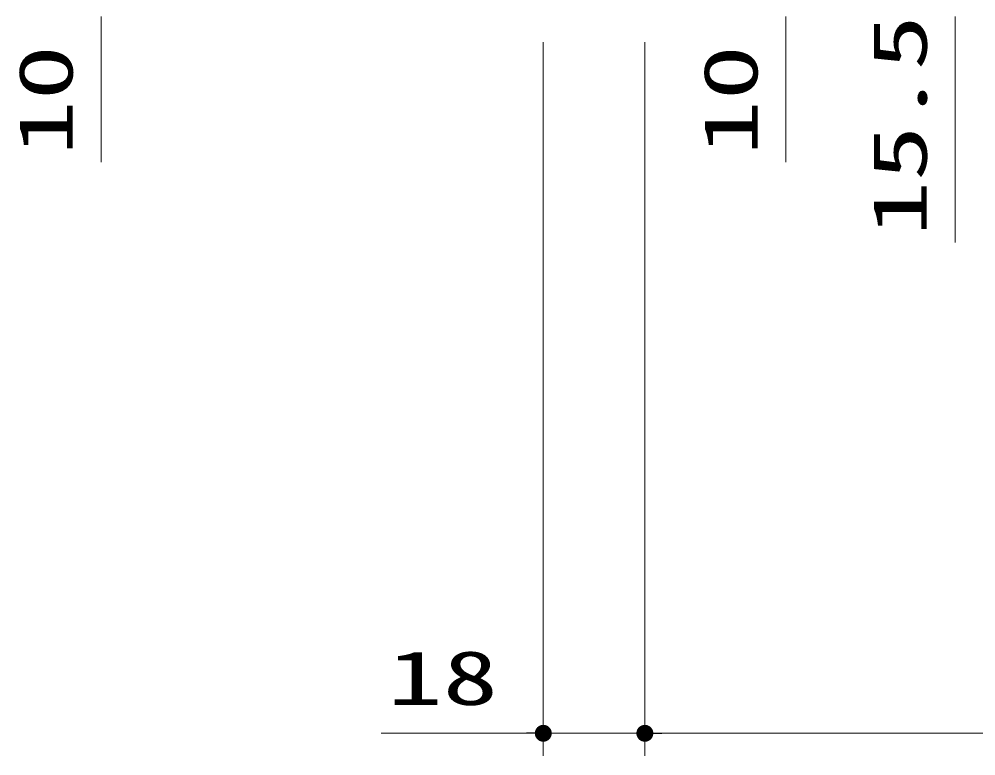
# Model space of a CAD drawing. Units: millimetres, scale not verified. Extents: x -1306 to 1306, y -607 to 607.
# Drawn here: x -1049.4 to -879.8, y -447.2 to -316.6 of the extents above; entities that cross this region are included whole.
import ezdxf
from ezdxf.enums import TextEntityAlignment as Align

# ---------------------------------------------------------------- set-up
doc = ezdxf.new("R2010")
doc.units = ezdxf.units.MM
doc.header["$LTSCALE"] = 5
doc.header["$PDMODE"] = 32
doc.header["$PDSIZE"] = 2.5
for name, color, linetype, lineweight in [('0-5_寸法線', 3, 'Continuous', 13), ('0-6_0', 3, 'Continuous', 25), ('0-7_DEFPOINTS', 7, 'Continuous', 5)]:
    doc.layers.add(name, color=color, linetype=linetype, lineweight=lineweight)
doc.styles.add('ＭＳ ゴシック', font='')
doc.styles.get('ＭＳ ゴシック').set_extended_font_data('MS Gothic')

# ---------------------------------------------------------------- blocks, each defined once
blk = doc.blocks.new('_DOT')
at = {"layer": '0-6_0'}
blk.add_line((-2.5, 0), (-5, 0), dxfattribs=at)
for points in [[(0, 0), (-2.5, 0), (-2.48, 0.313)], [(0, 0), (-2.48, -0.313), (-2.5, 0)], [(0, 0), (-2.48, 0.313), (-2.421, 0.622)], [(0, 0), (-2.421, -0.622), (-2.48, -0.313)], [(0, 0), (-2.421, 0.622), (-2.324, 0.92)], [(0, 0), (-2.324, -0.92), (-2.421, -0.622)], [(0, 0), (-2.324, 0.92), (-2.191, 1.204)], [(0, 0), (-2.191, -1.204), (-2.324, -0.92)], [(0, 0), (-2.191, 1.204), (-2.023, 1.469)], [(0, 0), (-2.023, -1.469), (-2.191, -1.204)], [(0, 0), (-2.023, 1.469), (-1.822, 1.711)], [(0, 0), (-1.822, -1.711), (-2.023, -1.469)], [(0, 0), (-1.822, 1.711), (-1.594, 1.926)], [(0, 0), (-1.594, -1.926), (-1.822, -1.711)], [(0, 0), (-1.594, 1.926), (-1.34, 2.111)], [(0, 0), (-1.34, -2.111), (-1.594, -1.926)], [(0, 0), (-1.34, 2.111), (-1.064, 2.262)], [(0, 0), (-1.064, -2.262), (-1.34, -2.111)], [(0, 0), (-1.064, 2.262), (-0.773, 2.378)], [(0, 0), (-0.773, -2.378), (-1.064, -2.262)], [(0, 0), (-0.773, 2.378), (-0.468, 2.456)], [(0, 0), (-0.468, -2.456), (-0.773, -2.378)], [(0, 0), (-0.468, 2.456), (-0.157, 2.495)], [(0, 0), (-0.157, -2.495), (-0.468, -2.456)], [(0, 0), (-0.157, 2.495), (0.157, 2.495)], [(0, 0), (0.157, -2.495), (-0.157, -2.495)], [(0, 0), (0.157, 2.495), (0.468, 2.456)], [(0, 0), (0.468, 2.456), (0.773, 2.378)], [(0, 0), (0.773, 2.378), (1.064, 2.262)], [(0, 0), (1.064, 2.262), (1.34, 2.111)], [(0, 0), (1.34, 2.111), (1.594, 1.926)], [(0, 0), (1.594, 1.926), (1.822, 1.711)], [(0, 0), (1.822, 1.711), (2.023, 1.469)], [(0, 0), (2.023, 1.469), (2.191, 1.204)], [(0, 0), (2.191, 1.204), (2.324, 0.92)], [(0, 0), (2.324, 0.92), (2.421, 0.622)], [(0, 0), (2.421, 0.622), (2.48, 0.313)], [(0, 0), (2.48, 0.313), (2.5, 0)], [(0, 0), (0.468, -2.456), (0.157, -2.495)], [(0, 0), (0.773, -2.378), (0.468, -2.456)], [(0, 0), (1.064, -2.262), (0.773, -2.378)], [(0, 0), (1.34, -2.111), (1.064, -2.262)], [(0, 0), (1.594, -1.926), (1.34, -2.111)], [(0, 0), (1.822, -1.711), (1.594, -1.926)], [(0, 0), (2.023, -1.469), (1.822, -1.711)], [(0, 0), (2.191, -1.204), (2.023, -1.469)], [(0, 0), (2.324, -0.92), (2.191, -1.204)], [(0, 0), (2.421, -0.622), (2.324, -0.92)], [(0, 0), (2.48, -0.313), (2.421, -0.622)], [(0, 0), (2.5, 0), (2.48, -0.313)]]:
    blk.add_solid(points, dxfattribs=at)

msp = doc.modelspace()

# ---------------------------------------------------------------- linework, layer by layer
at = {"layer": '0-5_寸法線'}
for p, q in [((-1034.872, -316.182), (-1034.872, -341.944)), ((-913.482, -316.182), (-913.482, -341.944)), ((-883.482, -316.182), (-883.482, -356.23)), ((-956.482, -320.682), (-956.482, -447.182)), ((-938.482, -320.682), (-938.482, -447.182)), ((-938.482, -320.682), (-938.482, -447.182)), ((-959.482, -443.182), (-985.244, -443.182)), ((-938.482, -443.182), (-956.482, -443.182)), ((-935.482, -443.182), (-616.789, -443.182)), ((-935.482, -443.182), (-932.482, -443.182))]:
    msp.add_line(p, q, dxfattribs=at)
at = {"layer": '0-7_DEFPOINTS'}
msp.add_point((-956.482, -443.182), dxfattribs=at)

# ---------------------------------------------------------------- block references
at = {"layer": '0-5_寸法線', "xscale": 0.6, "yscale": 0.6}
msp.add_blockref('_DOT', (-956.482, -443.182), dxfattribs=at)
at = {"layer": '0-5_寸法線', "xscale": 0.6, "yscale": 0.6, "rotation": 180}
msp.add_blockref('_DOT', (-938.482, -443.182), dxfattribs=at)
msp.add_blockref('_DOT', (-938.482, -443.182), dxfattribs=at)

# ---------------------------------------------------------------- texts
at = {"layer": '0-5_寸法線', "style": 'ＭＳ ゴシック', "width": 1.5}
for s, p in [('15.5', (-885.632, -355.087)), ('10', (-1037.022, -340.801)), ('10', (-915.632, -340.801))]:
    msp.add_text(s, height=9.604, rotation=90, dxfattribs=at).set_placement(p, align=Align.BOTTOM_LEFT)
msp.add_text('18', height=9.604, dxfattribs=at).set_placement((-984.101, -441.032), align=Align.BOTTOM_LEFT)

doc.saveas('drawing.dxf')
